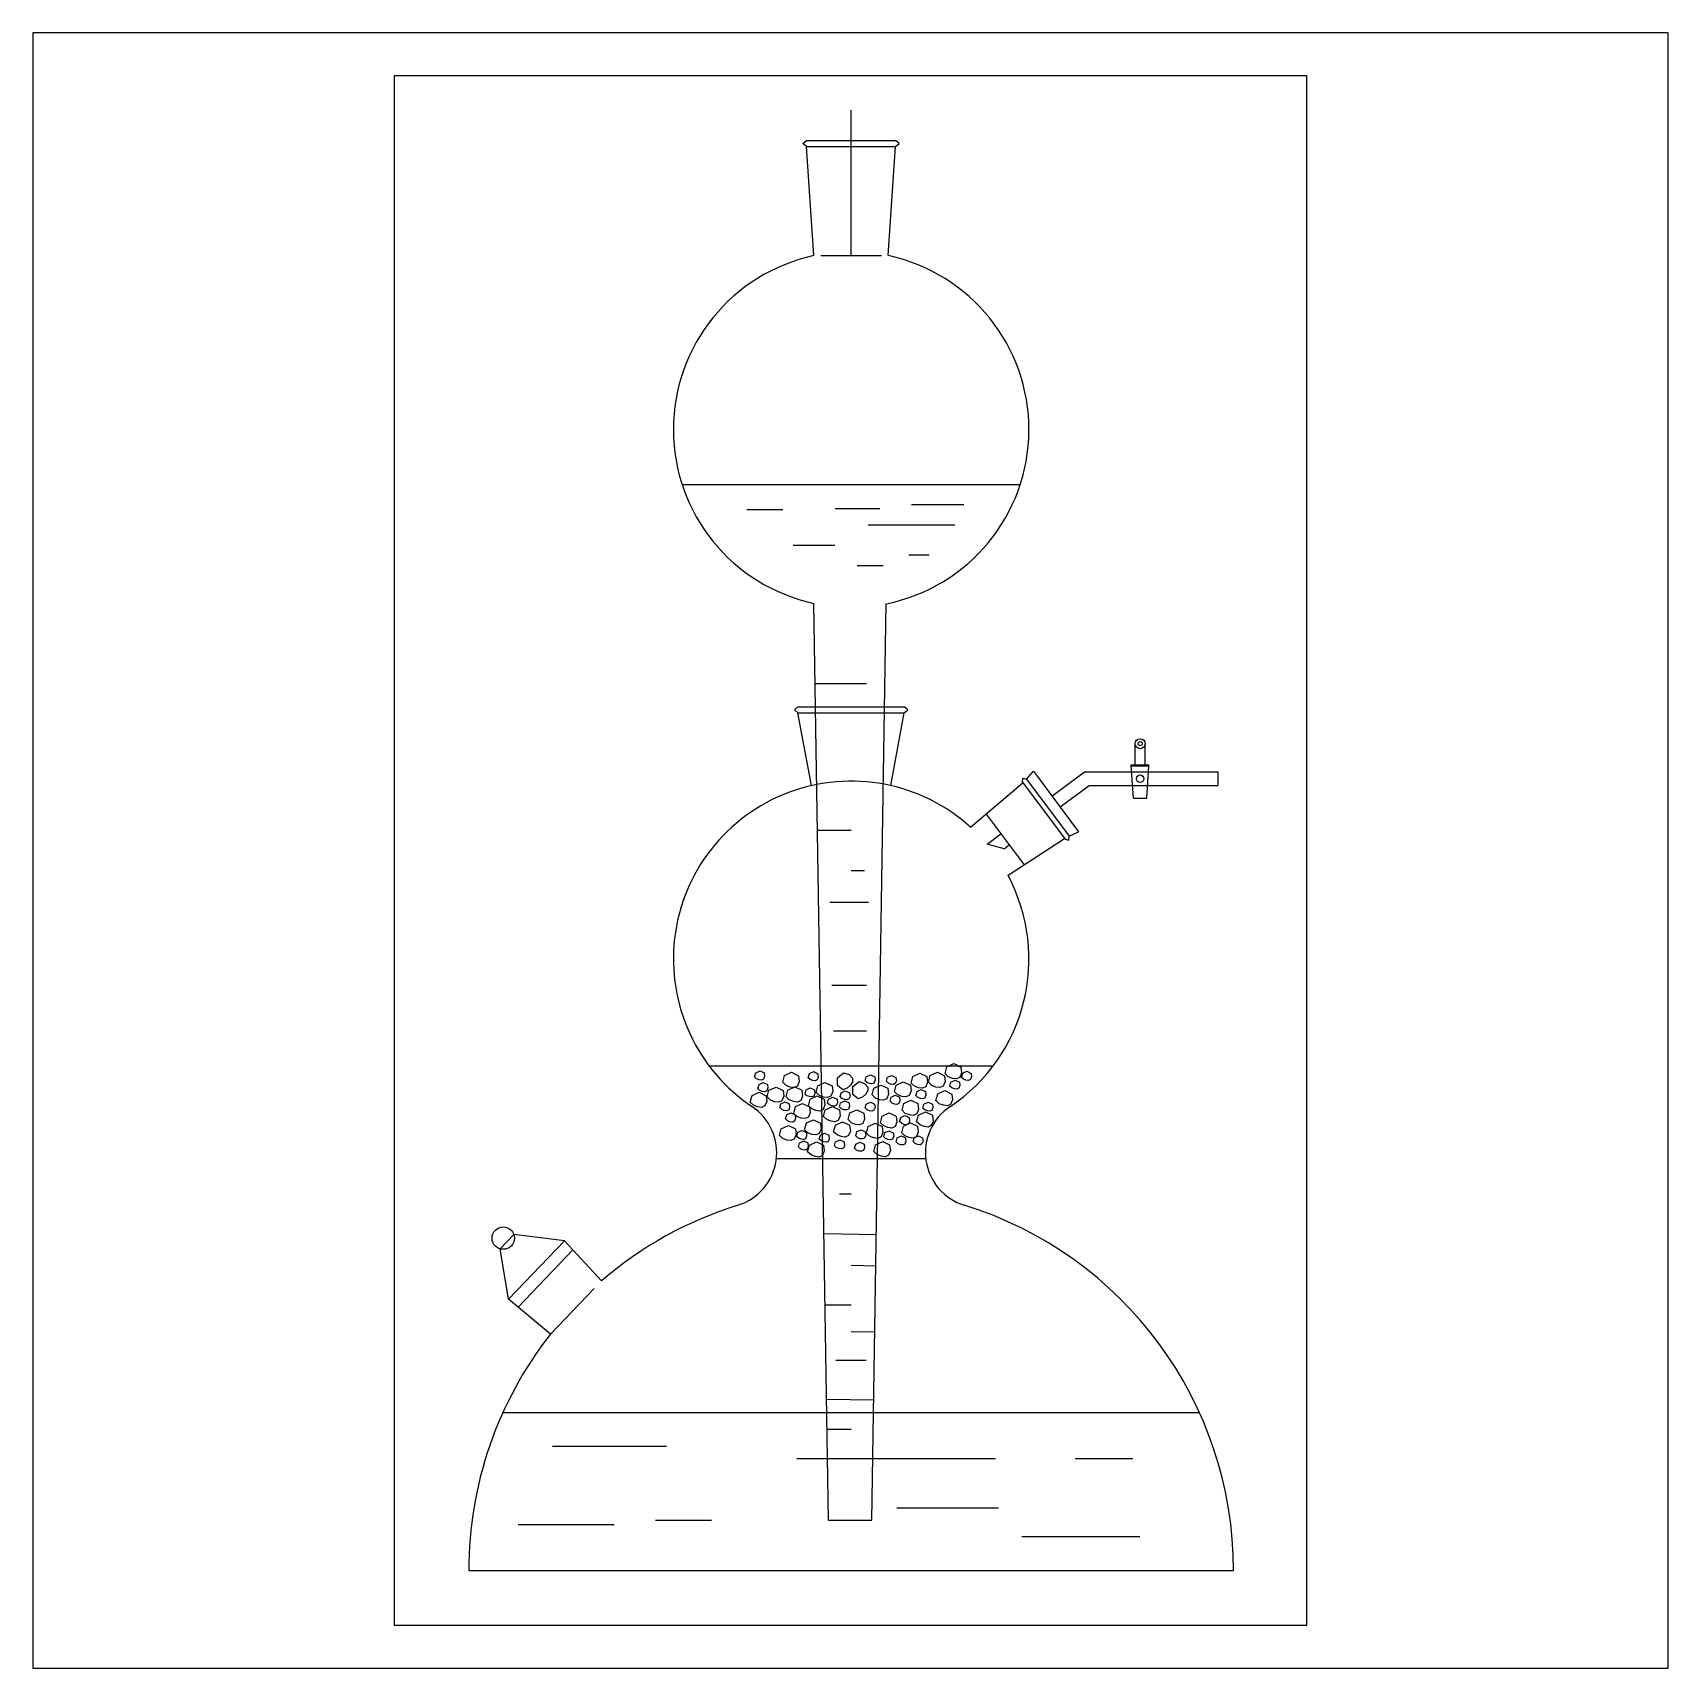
# Model space of a CAD drawing. Header units: millimetres. Extents: x 0 to 1000, y 0 to 1000.
import ezdxf

# ---------------------------------------------------------------- set-up
doc = ezdxf.new("R2010")
doc.units = ezdxf.units.MM
doc.layers.get('0').update_dxf_attribs({"color": 2})
doc.layers.add('1', color=1, linetype='Continuous')
doc.layers.add('3', color=7, linetype='Continuous')

msp = doc.modelspace()

# ---------------------------------------------------------------- linework, layer by layer
at = {"color": 2}
msp.add_lwpolyline([(0, 0), (1000, 0), (1000, 1000), (0, 1000)], close=True, dxfattribs=at)
at = {"layer": '1', "color": 1}
for p, q in [((221, 973.7), (221, 26.3)), ((779, 973.7), (221, 973.7)), ((779, 26.3), (779, 973.7)), ((221, 26.3), (779, 26.3))]:
    msp.add_line(p, q, dxfattribs=at)
at = {"layer": '3'}
for p, q in [((500.4, 863.7), (500.4, 952.6)), ((470.9, 932.3), (473.2, 934.1)), ((473.2, 930.4), (470.9, 932.3)), ((473.2, 934.1), (527.5, 934.1)), ((473.2, 930.4), (527.5, 930.4)), ((477.6, 863.7), (473.2, 930.4)), ((523.1, 863.7), (527.5, 930.4)), ((529.8, 932.3), (527.5, 934.1)), ((527.5, 930.4), (529.8, 932.3)), ((481.9, 863.7), (518.9, 863.7)), ((397, 723.7), (603.7, 723.7)), ((537.2, 711.6), (569.3, 711.6)), ((436.7, 708.5), (458.6, 708.5)), ((490.7, 709), (517.9, 709)), ((510.8, 699.1), (563.8, 699.1)), ((464.9, 686.6), (490.5, 686.6)), ((535.6, 680.8), (548.1, 680.8)), ((504, 674.3), (520, 674.3)), ((486.5, 90.6), (477.6, 651.1)), ((513, 90.6), (521.9, 651.1)), ((478.4, 602.1), (509.8, 602.1)), ((465.7, 586.1), (467.9, 587.9)), ((467.9, 584.2), (465.7, 586.1)), ((467.9, 587.9), (532.8, 587.9)), ((476.1, 539.7), (467.9, 584.2)), ((467.9, 584.2), (532.8, 584.2)), ((524.6, 539.7), (532.8, 584.2)), ((535, 586.1), (532.8, 587.9)), ((532.8, 584.2), (535, 586.1)), ((674.1, 552.4), (674.1, 565.3)), ((680.2, 552.4), (680.2, 565.3)), ((671.7, 551.7), (671.7, 552.4)), ((671.7, 552.4), (682.5, 552.4)), ((671.7, 551.7), (682.5, 551.7)), ((673, 531.9), (671.7, 551.7)), ((681.2, 531.9), (682.5, 551.7)), ((682.5, 551.7), (682.5, 552.4)), ((573.4, 514.2), (605.5, 541.5)), ((605.2, 541.8), (605.4, 544.2)), ((605.2, 541.8), (631.2, 507)), ((605.4, 544.2), (607.6, 543.6)), ((607.6, 543.6), (611.9, 548.5)), ((607.6, 543.6), (633.6, 508.8)), ((611.9, 548.5), (639.4, 511.4)), ((623.1, 533.3), (643.1, 548.1)), ((643.1, 548.1), (724.6, 548.1)), ((724.6, 548.1), (724.6, 539.7)), ((628.2, 526.6), (645.9, 539.7)), ((645.9, 539.7), (724.6, 539.7)), ((673, 531.9), (681.2, 531.9)), ((582.9, 522.3), (606.1, 491.2)), ((479.8, 512.5), (500.4, 512.5)), ((583.5, 503.8), (592, 510.1)), ((633.6, 508.8), (639.4, 511.4)), ((594, 501.1), (583.5, 503.8)), ((594, 501.1), (597, 503.4)), ((596.3, 484.9), (630.9, 507.3)), ((631.2, 507), (633.5, 506.4)), ((633.5, 506.4), (633.6, 508.8)), ((500.4, 487.8), (508.6, 487.8)), ((487.4, 468.4), (511, 468.4)), ((488.6, 417.6), (509.8, 417.6)), ((489.7, 389.8), (509.8, 389.8)), ((413.6, 368.3), (587.2, 368.3)), ((454.7, 311.7), (546, 311.7)), ((493.3, 290), (500.4, 290)), ((285.8, 256.5), (294.2, 265.2)), ((291, 225.6), (325.2, 261.4)), ((325.2, 261.4), (294.2, 265.2)), ((347.7, 236.9), (325.2, 261.4)), ((483.7, 265.8), (515.8, 265.3)), ((291, 225.6), (285.8, 256.5)), ((296.8, 220.8), (330.3, 255.8)), ((500.4, 246.4), (515.5, 246.1)), ((316.6, 204.2), (343.2, 232.2)), ((316.6, 204.2), (291, 225.6)), ((484.4, 222.2), (500.4, 222.2)), ((500.4, 206), (514.8, 205.7)), ((491, 188.3), (509.6, 188.3)), ((485.4, 164.5), (514.2, 164.1)), ((287.5, 156.4), (713.2, 156.4)), ((485.6, 146.3), (500.4, 146.3)), ((317.8, 135.8), (387.4, 135.8)), ((467.1, 128.3), (588.7, 128.3)), ((637.4, 128.3), (672.6, 128.3)), ((380.7, 90.6), (415.1, 90.6)), ((486.5, 90.6), (513, 90.6)), ((528.3, 98.1), (590.4, 98.1)), ((296.9, 88), (355.6, 88)), ((604.7, 80.5), (676.8, 80.5)), ((266.6, 59.8), (734.2, 59.8))]:
    msp.add_line(p, q, dxfattribs=at)
for points in [[(442.1, 364), (444.7, 365.2), (447.2, 364), (447.2, 364), (447.5, 361.9), (446.8, 360.2), (445.6, 359.6), (444.1, 359.8), (442.6, 360.4), (441.4, 361.6), (442.1, 364)], [(459.7, 362.4), (464, 364.4), (468.3, 362.3), (468.3, 362.3), (468.7, 358.8), (467.6, 356), (465.6, 355.1), (463.1, 355.4), (460.6, 356.4), (458.6, 358.3), (459.7, 362.4)], [(474.9, 363.6), (477.5, 364.8), (480, 363.5), (480, 363.5), (480.3, 361.4), (479.6, 359.7), (478.4, 359.2), (476.9, 359.4), (475.4, 360), (474.2, 361.1), (474.9, 363.6)], [(492.1, 356.4), (492.1, 361.1), (495.8, 364.1), (495.8, 364.1), (499.2, 363), (501.3, 360.8), (501.2, 358.6), (499.9, 356.5), (497.9, 354.7), (495.3, 353.6), (492.1, 356.4)], [(509.6, 361.7), (512.2, 362.9), (514.8, 361.6), (514.8, 361.6), (515, 359.5), (514.3, 357.8), (513.1, 357.3), (511.6, 357.5), (510.2, 358.1), (508.9, 359.2), (509.6, 361.7)], [(522.7, 361.4), (525.3, 362.5), (527.8, 361.3), (527.8, 361.3), (528.1, 359.2), (527.4, 357.5), (526.2, 357), (524.7, 357.1), (523.2, 357.7), (522, 358.9), (522.7, 361.4)], [(538.1, 361.9), (542.4, 363.9), (546.7, 361.8), (546.7, 361.8), (547.1, 358.3), (546, 355.5), (544, 354.6), (541.5, 354.9), (539.1, 355.9), (537, 357.8), (538.1, 361.9)], [(548.8, 362.4), (553.1, 364.4), (557.4, 362.3), (557.4, 362.3), (557.8, 358.8), (556.7, 356), (554.7, 355.1), (552.2, 355.4), (549.7, 356.4), (547.7, 358.3), (548.8, 362.4)], [(558.9, 367.7), (563.2, 369.7), (567.5, 367.6), (567.5, 367.6), (567.9, 364.1), (566.8, 361.3), (564.8, 360.4), (562.3, 360.7), (559.8, 361.7), (557.8, 363.6), (558.9, 367.7)], [(568.6, 363.8), (571.2, 365), (573.7, 363.7), (573.7, 363.7), (574, 361.6), (573.3, 359.9), (572.1, 359.4), (570.6, 359.6), (569.1, 360.2), (567.9, 361.3), (568.6, 363.8)], [(439.8, 350.2), (444.1, 352.2), (448.4, 350.1), (448.4, 350.1), (448.8, 346.6), (447.7, 343.8), (445.7, 342.9), (443.2, 343.2), (440.7, 344.2), (438.7, 346.1), (439.8, 350.2)], [(444.1, 356.9), (446.7, 358.1), (449.2, 356.9), (449.2, 356.9), (449.5, 354.8), (448.8, 353.1), (447.6, 352.5), (446.1, 352.7), (444.6, 353.3), (443.4, 354.5), (444.1, 356.9)], [(450.1, 353.4), (454.5, 355.4), (458.8, 353.3), (458.8, 353.3), (459.2, 349.8), (458.1, 347), (456.1, 346.1), (453.6, 346.4), (451.1, 347.4), (449.1, 349.3), (450.1, 353.4)], [(461.7, 353.5), (466, 355.5), (470.3, 353.4), (470.3, 353.4), (470.7, 349.9), (469.6, 347.1), (467.6, 346.2), (465.1, 346.5), (462.6, 347.5), (460.6, 349.4), (461.7, 353.5)], [(472.8, 353.7), (475.4, 354.9), (478, 353.6), (478, 353.6), (478.2, 351.5), (477.6, 349.8), (476.4, 349.3), (474.9, 349.5), (473.4, 350.1), (472.2, 351.2), (472.8, 353.7)], [(480.1, 356.2), (484.4, 358.2), (488.7, 356.1), (488.7, 356.1), (489.1, 352.6), (488, 349.8), (486, 348.9), (483.5, 349.2), (481.1, 350.2), (479, 352.1), (480.1, 356.2)], [(494.2, 351.9), (496.8, 353.1), (499.4, 351.9), (499.4, 351.9), (499.7, 349.8), (499, 348.1), (497.8, 347.6), (496.3, 347.7), (494.8, 348.3), (493.6, 349.5), (494.2, 351.9)], [(501.4, 350.9), (501.5, 355.7), (505.2, 358.7), (505.2, 358.7), (508.5, 357.6), (510.6, 355.4), (510.6, 353.2), (509.3, 351.1), (507.3, 349.2), (504.7, 348.2), (501.4, 350.9)], [(514.3, 354.7), (518.6, 356.6), (522.9, 354.6), (522.9, 354.6), (523.3, 351), (522.2, 348.2), (520.2, 347.3), (517.8, 347.6), (515.3, 348.6), (513.2, 350.6), (514.3, 354.7)], [(524.8, 349.2), (527.4, 350.4), (530, 349.2), (530, 349.2), (530.2, 347), (529.6, 345.4), (528.4, 344.8), (526.9, 345), (525.4, 345.6), (524.2, 346.8), (524.8, 349.2)], [(528, 356.6), (532.3, 358.6), (536.6, 356.5), (536.6, 356.5), (537, 353), (535.9, 350.2), (533.9, 349.3), (531.4, 349.6), (529, 350.6), (526.9, 352.5), (528, 356.6)], [(540.7, 352.6), (543.3, 353.8), (545.8, 352.6), (545.8, 352.6), (546.1, 350.4), (545.4, 348.8), (544.2, 348.2), (542.7, 348.4), (541.2, 349), (540, 350.2), (540.7, 352.6)], [(553.3, 351.2), (557.7, 353.2), (561.9, 351.1), (561.9, 351.1), (562.4, 347.6), (561.2, 344.8), (559.3, 343.9), (556.8, 344.2), (554.3, 345.2), (552.2, 347.1), (553.3, 351.2)], [(561.4, 358.4), (564, 359.6), (566.6, 358.4), (566.6, 358.4), (566.8, 356.3), (566.2, 354.6), (565, 354.1), (563.5, 354.2), (562, 354.8), (560.8, 356), (561.4, 358.4)], [(457.4, 345.2), (460, 346.4), (462.6, 345.2), (462.6, 345.2), (462.8, 343.1), (462.2, 341.4), (461, 340.8), (459.5, 341), (458, 341.6), (456.8, 342.8), (457.4, 345.2)], [(466.4, 343.4), (470.7, 345.4), (475, 343.3), (475, 343.3), (475.4, 339.8), (474.3, 336.9), (472.3, 336.1), (469.8, 336.4), (467.3, 337.4), (465.3, 339.3), (466.4, 343.4)], [(475.4, 348), (479.7, 350), (484, 347.9), (484, 347.9), (484.4, 344.4), (483.3, 341.6), (481.3, 340.7), (478.8, 341), (476.3, 342), (474.3, 343.9), (475.4, 348)], [(484.6, 341.5), (488.9, 343.5), (493.2, 341.4), (493.2, 341.4), (493.6, 337.8), (492.5, 335), (490.5, 334.2), (488, 334.5), (485.6, 335.5), (483.5, 337.4), (484.6, 341.5)], [(486.6, 348), (489.2, 349.2), (491.8, 348), (491.8, 348), (492, 345.9), (491.4, 344.2), (490.2, 343.6), (488.7, 343.8), (487.2, 344.4), (486, 345.6), (486.6, 348)], [(493.9, 345.7), (496.5, 346.9), (499.1, 345.7), (499.1, 345.7), (499.4, 343.6), (498.7, 341.9), (497.5, 341.4), (496, 341.5), (494.5, 342.1), (493.3, 343.3), (493.9, 345.7)], [(499.6, 339.6), (503.9, 341.5), (508.2, 339.5), (508.2, 339.5), (508.6, 335.9), (507.5, 333.1), (505.5, 332.2), (503, 332.5), (500.6, 333.5), (498.5, 335.5), (499.6, 339.6)], [(509.6, 345), (512.2, 346.2), (514.7, 345), (514.7, 345), (515, 342.9), (514.3, 341.2), (513.1, 340.6), (511.6, 340.8), (510.1, 341.4), (508.9, 342.6), (509.6, 345)], [(532.6, 345.4), (536.9, 347.3), (541.2, 345.3), (541.2, 345.3), (541.6, 341.7), (540.5, 338.9), (538.5, 338), (536, 338.3), (533.5, 339.3), (531.5, 341.3), (532.6, 345.4)], [(541.5, 338.2), (545.9, 340.2), (550.1, 338.1), (550.1, 338.1), (550.6, 334.6), (549.4, 331.8), (547.5, 330.9), (545, 331.2), (542.5, 332.2), (540.4, 334.1), (541.5, 338.2)], [(544.9, 345), (547.5, 346.2), (550.1, 344.9), (550.1, 344.9), (550.4, 342.8), (549.7, 341.1), (548.5, 340.6), (547, 340.8), (545.5, 341.4), (544.3, 342.5), (544.9, 345)], [(457.7, 329.9), (462, 331.9), (466.3, 329.8), (466.3, 329.8), (466.7, 326.3), (465.6, 323.5), (463.6, 322.6), (461.1, 322.9), (458.7, 323.9), (456.6, 325.8), (457.7, 329.9)], [(461, 338.4), (463.6, 339.6), (466.1, 338.4), (466.1, 338.4), (466.4, 336.3), (465.7, 334.6), (464.5, 334), (463, 334.2), (461.5, 334.8), (460.3, 336), (461, 338.4)], [(473, 333.4), (477.3, 335.4), (481.6, 333.3), (481.6, 333.3), (482, 329.8), (480.9, 327), (478.9, 326.1), (476.4, 326.4), (473.9, 327.4), (471.9, 329.3), (473, 333.4)], [(490.8, 332.1), (495.2, 334.1), (499.4, 332), (499.4, 332), (499.9, 328.5), (498.7, 325.7), (496.8, 324.8), (494.3, 325.1), (491.8, 326.1), (489.7, 328), (490.8, 332.1)], [(510.8, 331.3), (515.1, 333.3), (519.4, 331.2), (519.4, 331.2), (519.8, 327.7), (518.7, 324.9), (516.7, 324), (514.2, 324.3), (511.7, 325.3), (509.7, 327.2), (510.8, 331.3)], [(519.4, 337.6), (523.7, 339.6), (528, 337.5), (528, 337.5), (528.4, 334), (527.3, 331.2), (525.3, 330.3), (522.8, 330.6), (520.3, 331.6), (518.3, 333.5), (519.4, 337.6)], [(530.7, 336.7), (533.3, 337.9), (535.9, 336.7), (535.9, 336.7), (536.1, 334.6), (535.4, 332.9), (534.3, 332.3), (532.8, 332.5), (531.3, 333.1), (530, 334.3), (530.7, 336.7)], [(532.4, 331.5), (536.7, 333.5), (541, 331.4), (541, 331.4), (541.4, 327.9), (540.3, 325), (538.3, 324.2), (535.8, 324.5), (533.3, 325.5), (531.3, 327.4), (532.4, 331.5)], [(467.8, 327.7), (470.4, 328.9), (473, 327.6), (473, 327.6), (473.2, 325.5), (472.5, 323.8), (471.4, 323.3), (469.9, 323.5), (468.4, 324.1), (467.2, 325.2), (467.8, 327.7)], [(468.8, 321.2), (471.4, 322.4), (474, 321.2), (474, 321.2), (474.2, 319), (473.5, 317.4), (472.4, 316.8), (470.9, 317), (469.4, 317.6), (468.2, 318.8), (468.8, 321.2)], [(474.9, 319.9), (479.3, 321.9), (483.5, 319.8), (483.5, 319.8), (484, 316.3), (482.8, 313.5), (480.9, 312.6), (478.4, 312.9), (475.9, 313.9), (473.8, 315.8), (474.9, 319.9)], [(481.6, 326), (484.2, 327.2), (486.8, 325.9), (486.8, 325.9), (487, 323.8), (486.3, 322.1), (485.1, 321.6), (483.7, 321.8), (482.2, 322.4), (480.9, 323.5), (481.6, 326)], [(490.9, 321.9), (493.5, 323.1), (496.1, 321.9), (496.1, 321.9), (496.3, 319.7), (495.7, 318.1), (494.5, 317.5), (493, 317.7), (491.5, 318.3), (490.3, 319.5), (490.9, 321.9)], [(503.2, 320.4), (505.8, 321.6), (508.3, 320.4), (508.3, 320.4), (508.6, 318.3), (507.9, 316.6), (506.7, 316.1), (505.2, 316.2), (503.7, 316.8), (502.5, 318), (503.2, 320.4)], [(503.9, 328.1), (506.5, 329.2), (509, 328), (509, 328), (509.3, 325.9), (508.6, 324.2), (507.4, 323.7), (505.9, 323.8), (504.4, 324.4), (503.2, 325.6), (503.9, 328.1)], [(515.3, 320.1), (519.7, 322.1), (523.9, 320), (523.9, 320), (524.4, 316.5), (523.2, 313.7), (521.3, 312.8), (518.8, 313.1), (516.3, 314.1), (514.2, 316), (515.3, 320.1)], [(520.9, 327.5), (523.5, 328.7), (526.1, 327.4), (526.1, 327.4), (526.4, 325.3), (525.7, 323.6), (524.5, 323.1), (523, 323.3), (521.5, 323.9), (520.3, 325), (520.9, 327.5)], [(528.5, 324.3), (531.1, 325.5), (533.7, 324.3), (533.7, 324.3), (533.9, 322.2), (533.3, 320.5), (532.1, 320), (530.6, 320.1), (529.1, 320.7), (527.9, 321.9), (528.5, 324.3)], [(539, 324.4), (541.6, 325.6), (544.1, 324.4), (544.1, 324.4), (544.4, 322.3), (543.7, 320.6), (542.5, 320.1), (541, 320.2), (539.5, 320.8), (538.3, 322), (539, 324.4)]]:
    msp.add_lwpolyline(points, dxfattribs=at)
for centre, radius in [((677.1, 565.3), 3.05), ((677.1, 565.3), 1.25), ((677.1, 543.9), 2.3), ((287.7, 263), 6.84)]:
    msp.add_circle(centre, radius, dxfattribs=at)
for centre, radius, start, end in [((500.4, 757.4), 108.7, 102.0892, 257.9108), ((500.4, 757.4), 108.7, 281.4495, 77.9108), ((500.4, 433.7), 108.7, 47.767, 236.2462), ((500.4, 433.7), 108.7, 303.7538, 28.0871), ((421.2, 315.3), 33.7, 287.2043, 56.2462), ((579.5, 315.3), 33.7, 123.7538, 252.7957), ((500.4, 59.8), 233.8, 107.2043, 130.7548), ((500.4, 59.8), 233.8, 0, 72.7957), ((500.4, 59.8), 233.8, 141.8268, 180)]:
    msp.add_arc(centre, radius, start, end, dxfattribs=at)

doc.saveas('drawing.dxf')
